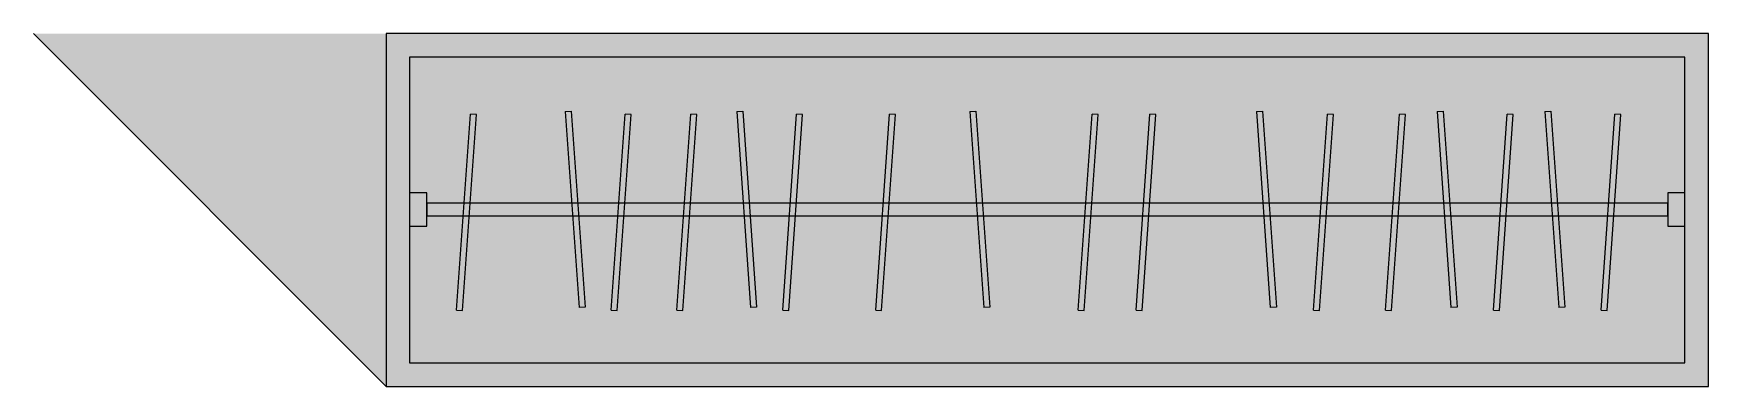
# Model space of a CAD drawing. Header units: millimetres. Extents: x 1357.85 to 1360.7, y 1289.08 to 1289.68.
import ezdxf

# ---------------------------------------------------------------- set-up
doc = ezdxf.new("R2010")
doc.units = ezdxf.units.MM
doc.layers.add('AR-MOB_armário A', color=255, linetype='Continuous')
doc.layers.add('AR-MOB_armário D', color=255, linetype='Continuous')

# ---------------------------------------------------------------- blocks, each defined once
blk = doc.blocks.new('temp001')
at = {"layer": 'AR-MOB_armário A'}
h = blk.add_hatch(color=7, dxfattribs=at)
h.set_gradient(color1=(255, 255, 255), one_color=1, tint=1, name='CYLINDER')
h.paths.add_polyline_path([(0.3205, 0.0297), (0.3199, 0.0424), (-0.0006, 0.0128), (0, 0)])
for p, q in [((0.3199, 0.0424), (-0.0006, 0.0128)), ((0.3205, 0.0297), (0, 0)), ((0.3199, 0.0424), (0.3205, 0.0297)), ((0, 0), (-0.0006, 0.0128))]:
    blk.add_line(p, q, dxfattribs=at)

msp = doc.modelspace()

# ---------------------------------------------------------------- hatches: boundary and pattern name
at = {"layer": 'AR-MOB_armário D'}
h = msp.add_hatch(color=38, dxfattribs=at)
h.set_gradient(color1=(76, 38, 0), color2=(133, 66, 0), rotation=135, one_color=1, tint=0.26, name='HEMISPHERICAL')
h.paths.add_polyline_path([(1358.4518, 1289.0822), (1358.4518, 1289.6822), (1357.8518, 1289.6822)])
h = msp.add_hatch(color=38, dxfattribs=at)
h.set_gradient(color1=(76, 38, 0), color2=(133, 66, 0), rotation=135, one_color=1, tint=0.26, name='HEMISPHERICAL')
h.paths.add_polyline_path([(1358.4518, 1289.6822), (1358.4518, 1289.0822), (1360.7018, 1289.0822), (1360.7018, 1289.6822)])
h.paths.add_polyline_path([(1360.6618, 1289.1222), (1360.6618, 1289.6422), (1358.4918, 1289.6422), (1358.4918, 1289.1222)], flags=16)
h.paths.add_polyline_path([(1359.0482, 1289.5499), (1359.0584, 1289.5505), (1359.0696, 1289.394), (1359.1395, 1289.394), (1359.1503, 1289.5452), (1359.1605, 1289.5446), (1359.1498, 1289.394), (1359.456, 1289.394), (1359.4449, 1289.5499), (1359.4551, 1289.5505), (1359.4663, 1289.394), (1359.6422, 1289.394), (1359.653, 1289.5452), (1359.6632, 1289.5446), (1359.6525, 1289.394), (1359.7407, 1289.394), (1359.7515, 1289.5452), (1359.7617, 1289.5446), (1359.751, 1289.394), (1359.9436, 1289.394), (1359.9325, 1289.5499), (1359.9427, 1289.5505), (1359.9539, 1289.394), (1360.0425, 1289.394), (1360.0533, 1289.5452), (1360.0635, 1289.5446), (1360.0528, 1289.394), (1360.1651, 1289.394), (1360.1759, 1289.5452), (1360.1861, 1289.5446), (1360.1754, 1289.394), (1360.251, 1289.394), (1360.2399, 1289.5499), (1360.2501, 1289.5505), (1360.2613, 1289.394), (1360.3487, 1289.394), (1360.3595, 1289.5452), (1360.3697, 1289.5446), (1360.359, 1289.394), (1360.4347, 1289.394), (1360.4236, 1289.5499), (1360.4338, 1289.5505), (1360.4449, 1289.394), (1360.5319, 1289.394), (1360.5427, 1289.5452), (1360.5529, 1289.5446), (1360.5422, 1289.394), (1360.6326, 1289.394), (1360.6326, 1289.4114), (1360.6618, 1289.4114), (1360.6618, 1289.355), (1360.6326, 1289.355), (1360.6326, 1289.3724), (1360.5406, 1289.3724), (1360.5291, 1289.2113), (1360.5189, 1289.2119), (1360.5304, 1289.3724), (1360.4465, 1289.3724), (1360.4575, 1289.2172), (1360.4473, 1289.2166), (1360.4362, 1289.3724), (1360.3575, 1289.3724), (1360.346, 1289.2113), (1360.3358, 1289.2119), (1360.3472, 1289.3724), (1360.2628, 1289.3724), (1360.2739, 1289.2172), (1360.2637, 1289.2166), (1360.2526, 1289.3724), (1360.1738, 1289.3724), (1360.1624, 1289.2113), (1360.1521, 1289.2119), (1360.1636, 1289.3724), (1360.0512, 1289.3724), (1360.0398, 1289.2113), (1360.0295, 1289.2119), (1360.041, 1289.3724), (1359.9554, 1289.3724), (1359.9665, 1289.2172), (1359.9562, 1289.2166), (1359.9451, 1289.3724), (1359.7494, 1289.3724), (1359.7379, 1289.2113), (1359.7277, 1289.2119), (1359.7392, 1289.3724), (1359.6509, 1289.3724), (1359.6395, 1289.2113), (1359.6293, 1289.2119), (1359.6407, 1289.3724), (1359.4678, 1289.3724), (1359.4789, 1289.2172), (1359.4686, 1289.2166), (1359.4575, 1289.3724), (1359.1482, 1289.3724), (1359.1367, 1289.2113), (1359.1265, 1289.2119), (1359.138, 1289.3724), (1359.0711, 1289.3724), (1359.0822, 1289.2172), (1359.072, 1289.2166), (1359.0609, 1289.3724), (1358.9683, 1289.3724), (1358.9568, 1289.2113), (1358.9466, 1289.2119), (1358.958, 1289.3724), (1358.5932, 1289.3724), (1358.5818, 1289.2113), (1358.5716, 1289.2119), (1358.583, 1289.3724), (1358.521, 1289.3724), (1358.521, 1289.355), (1358.4918, 1289.355), (1358.4918, 1289.4114), (1358.521, 1289.4114), (1358.521, 1289.394), (1358.5845, 1289.394), (1358.5953, 1289.5452), (1358.6055, 1289.5446), (1358.5948, 1289.394), (1358.9595, 1289.394), (1358.9703, 1289.5452), (1358.9805, 1289.5446), (1358.9698, 1289.394), (1359.0593, 1289.394)], flags=0)
h = msp.add_hatch(color=47, dxfattribs=at)
h.set_gradient(color1=(113, 113, 56), one_color=1, tint=1, name='CYLINDER')
h.paths.add_polyline_path([(1359.456, 1289.394), (1359.4449, 1289.5499), (1359.4551, 1289.5505), (1359.4663, 1289.394), (1359.6422, 1289.394), (1359.653, 1289.5452), (1359.6632, 1289.5446), (1359.6525, 1289.394), (1359.7407, 1289.394), (1359.7515, 1289.5452), (1359.7617, 1289.5446), (1359.751, 1289.394), (1359.9436, 1289.394), (1359.9325, 1289.5499), (1359.9427, 1289.5505), (1359.9539, 1289.394), (1360.0425, 1289.394), (1360.0533, 1289.5452), (1360.0635, 1289.5446), (1360.0528, 1289.394), (1360.1651, 1289.394), (1360.1759, 1289.5452), (1360.1861, 1289.5446), (1360.1754, 1289.394), (1360.251, 1289.394), (1360.2399, 1289.5499), (1360.2501, 1289.5505), (1360.2613, 1289.394), (1360.3487, 1289.394), (1360.3595, 1289.5452), (1360.3697, 1289.5446), (1360.359, 1289.394), (1360.4347, 1289.394), (1360.4236, 1289.5499), (1360.4338, 1289.5505), (1360.4449, 1289.394), (1360.5319, 1289.394), (1360.5427, 1289.5452), (1360.5529, 1289.5446), (1360.5422, 1289.394), (1360.6326, 1289.394), (1360.6326, 1289.4114), (1360.6618, 1289.4114), (1360.6618, 1289.6422), (1358.4918, 1289.6422), (1358.4918, 1289.4114), (1358.521, 1289.4114), (1358.521, 1289.394), (1358.5845, 1289.394), (1358.5953, 1289.5452), (1358.6055, 1289.5446), (1358.5948, 1289.394), (1358.9595, 1289.394), (1358.9703, 1289.5452), (1358.9805, 1289.5446), (1358.9698, 1289.394), (1359.0593, 1289.394), (1359.0482, 1289.5499), (1359.0584, 1289.5505), (1359.0696, 1289.394), (1359.1395, 1289.394), (1359.1503, 1289.5452), (1359.1605, 1289.5446), (1359.1498, 1289.394)])
h = msp.add_hatch(color=47, dxfattribs=at)
h.set_gradient(color1=(113, 113, 56), one_color=1, tint=1, name='CYLINDER')
h.paths.add_polyline_path([(1360.6326, 1289.355), (1360.6326, 1289.3724), (1360.5406, 1289.3724), (1360.5291, 1289.2113), (1360.5189, 1289.2119), (1360.5304, 1289.3724), (1360.4465, 1289.3724), (1360.4575, 1289.2172), (1360.4473, 1289.2166), (1360.4362, 1289.3724), (1360.3575, 1289.3724), (1360.346, 1289.2113), (1360.3358, 1289.2119), (1360.3472, 1289.3724), (1360.2628, 1289.3724), (1360.2739, 1289.2172), (1360.2637, 1289.2166), (1360.2526, 1289.3724), (1360.1738, 1289.3724), (1360.1624, 1289.2113), (1360.1521, 1289.2119), (1360.1636, 1289.3724), (1360.0512, 1289.3724), (1360.0398, 1289.2113), (1360.0295, 1289.2119), (1360.041, 1289.3724), (1359.9554, 1289.3724), (1359.9665, 1289.2172), (1359.9562, 1289.2166), (1359.9451, 1289.3724), (1359.7494, 1289.3724), (1359.7379, 1289.2113), (1359.7277, 1289.2119), (1359.7392, 1289.3724), (1359.6509, 1289.3724), (1359.6395, 1289.2113), (1359.6293, 1289.2119), (1359.6407, 1289.3724), (1359.4678, 1289.3724), (1359.4789, 1289.2172), (1359.4686, 1289.2166), (1359.4575, 1289.3724), (1359.1482, 1289.3724), (1359.1367, 1289.2113), (1359.1265, 1289.2119), (1359.138, 1289.3724), (1359.0711, 1289.3724), (1359.0822, 1289.2172), (1359.072, 1289.2166), (1359.0609, 1289.3724), (1358.9683, 1289.3724), (1358.9568, 1289.2113), (1358.9466, 1289.2119), (1358.958, 1289.3724), (1358.5932, 1289.3724), (1358.5818, 1289.2113), (1358.5716, 1289.2119), (1358.583, 1289.3724), (1358.521, 1289.3724), (1358.521, 1289.355), (1358.4918, 1289.355), (1358.4918, 1289.1222), (1360.6618, 1289.1222), (1360.6618, 1289.355)])

# ---------------------------------------------------------------- linework, layer by layer
at = {"layer": 'AR-MOB_armário D', "color": 38}
msp.add_line((1358.4518, 1289.0822), (1357.8518, 1289.6822), dxfattribs=at)
for points in [[(1360.7018, 1289.0822), (1360.7018, 1289.6822), (1358.4518, 1289.6822), (1358.4518, 1289.0822)], [(1360.6618, 1289.1222), (1360.6618, 1289.6422), (1358.4918, 1289.6422), (1358.4918, 1289.1222)]]:
    msp.add_lwpolyline(points, close=True, dxfattribs=at)
at = {"layer": 'AR-MOB_armário D'}
for points in [[(1358.521, 1289.355), (1358.521, 1289.4114), (1358.4918, 1289.4114), (1358.4918, 1289.355)], [(1360.6618, 1289.355), (1360.6618, 1289.4114), (1360.6326, 1289.4114), (1360.6326, 1289.355)]]:
    msp.add_lwpolyline(points, close=True, dxfattribs=at)
at = {"layer": 'AR-MOB_armário D', "color": 254}
msp.add_lwpolyline([(1360.6326, 1289.3724), (1360.6326, 1289.394), (1358.521, 1289.394), (1358.521, 1289.3724)], close=True, dxfattribs=at)

# ---------------------------------------------------------------- block references
at = {"layer": 'AR-MOB_armário D', "xscale": 1.039999999999964, "yscale": 0.8000000000001819, "zscale": 0.7999999999999972, "rotation": 90}
for p in [(1358.7904, 1289.2172), (1359.0822, 1289.2172), (1359.4789, 1289.2172), (1359.9665, 1289.2172), (1360.2739, 1289.2172), (1360.4575, 1289.2172)]:
    msp.add_blockref('temp001', p, dxfattribs=at)
at = {"layer": 'AR-MOB_armário D', "extrusion": (0, 0, -1), "xscale": 1.039999999999964, "yscale": 0.8000000000001819, "zscale": -0.7999999999999972, "rotation": 270}
for p in [(-1358.6055, 1289.5446), (-1358.8687, 1289.5446), (-1358.9805, 1289.5446), (-1359.1605, 1289.5446), (-1359.3187, 1289.5446), (-1359.6632, 1289.5446), (-1359.7617, 1289.5446), (-1360.0635, 1289.5446), (-1360.1861, 1289.5446), (-1360.3697, 1289.5446), (-1360.5529, 1289.5446)]:
    msp.add_blockref('temp001', p, dxfattribs=at)

doc.saveas('drawing.dxf')
